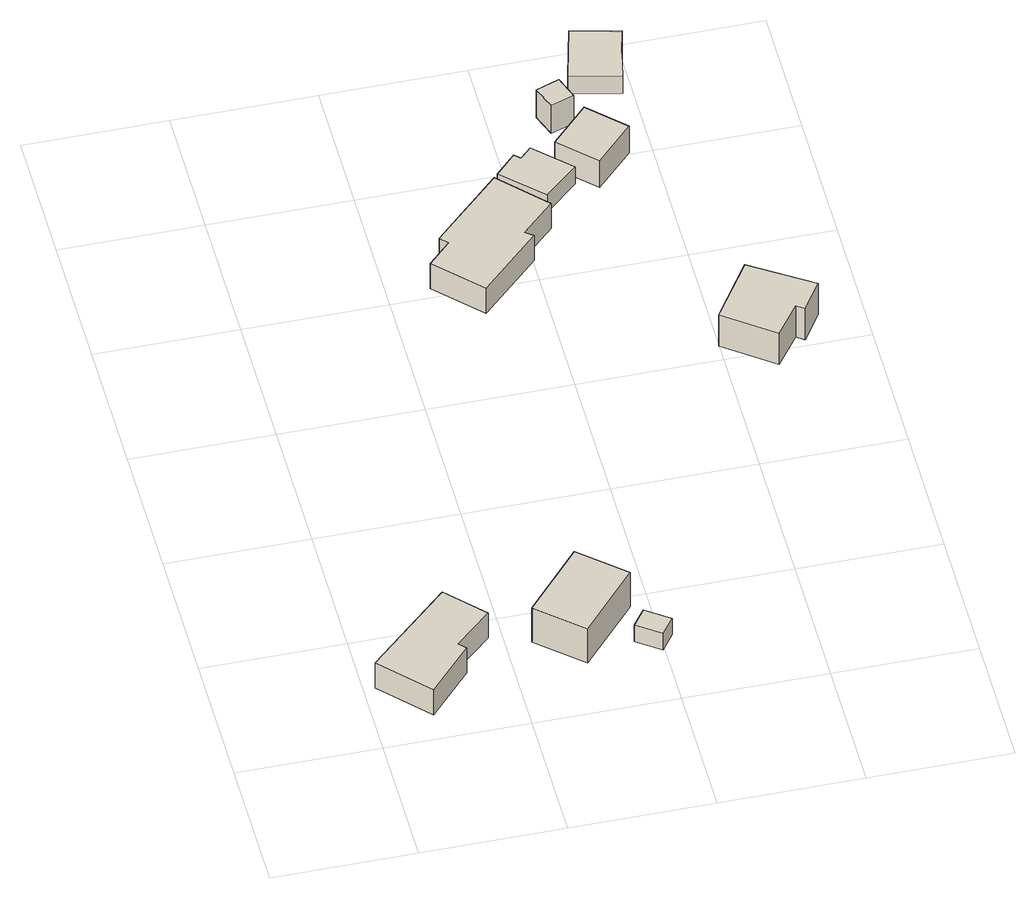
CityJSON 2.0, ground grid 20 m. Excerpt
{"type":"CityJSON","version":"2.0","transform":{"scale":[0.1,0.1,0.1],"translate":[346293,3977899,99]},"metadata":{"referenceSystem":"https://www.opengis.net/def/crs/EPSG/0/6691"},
"CityObjects":{
"building1":{"type":"Building","attributes":{"measuredHeight":6},"geometry":[{"type":"Solid","lod":"1","boundaries":[[[[0,1,2,3,4,5]],[[4,6,7,5]],[[3,8,6,4]],[[2,9,8,3]],[[1,10,9,2]],[[0,11,10,1]],[[5,7,11,0]],[[6,8,9,10,11,7]]]]}]},
"building2":{"type":"Building","attributes":{"measuredHeight":7.9},"geometry":[{"type":"Solid","lod":"1","boundaries":[[[[12,13,14,15]],[[14,16,17,15]],[[13,18,16,14]],[[12,19,18,13]],[[15,17,19,12]],[[16,18,19,17]]]]}]},
"building3":{"type":"Building","attributes":{"measuredHeight":3},"geometry":[{"type":"Solid","lod":"1","boundaries":[[[[20,21,22,23]],[[22,24,25,23]],[[21,26,24,22]],[[20,27,26,21]],[[23,25,27,20]],[[24,26,27,25]]]]}]},
"building4":{"type":"Building","attributes":{"measuredHeight":5.4},"geometry":[{"type":"Solid","lod":"1","boundaries":[[[[28,29,30,31,32,33,34,35]],[[34,36,37,35]],[[33,38,36,34]],[[32,39,38,33]],[[31,40,39,32]],[[30,41,40,31]],[[29,42,41,30]],[[28,43,42,29]],[[35,37,43,28]],[[36,38,39,40,41,42,43,37]]]]}]},
"building5":{"type":"Building","attributes":{"measuredHeight":3.1},"geometry":[{"type":"Solid","lod":"1","boundaries":[[[[44,45,46,47,48,49]],[[48,50,51,49]],[[47,52,50,48]],[[46,53,52,47]],[[45,54,53,46]],[[44,55,54,45]],[[49,51,55,44]],[[50,52,53,54,55,51]]]]}]},
"building6":{"type":"Building","attributes":{"measuredHeight":5.2},"geometry":[{"type":"Solid","lod":"1","boundaries":[[[[56,57,58,59]],[[58,60,61,59]],[[57,62,60,58]],[[56,63,62,57]],[[59,61,63,56]],[[60,62,63,61]]]]}]},
"building7":{"type":"Building","attributes":{"measuredHeight":5},"geometry":[{"type":"Solid","lod":"1","boundaries":[[[[64,65,66,67]],[[66,68,69,67]],[[65,70,68,66]],[[64,71,70,65]],[[67,69,71,64]],[[68,70,71,69]]]]}]},
"building8":{"type":"Building","attributes":{"measuredHeight":7.8},"geometry":[{"type":"Solid","lod":"1","boundaries":[[[[72,73,74,75,76,77]],[[76,78,79,77]],[[75,80,78,76]],[[74,81,80,75]],[[73,82,81,74]],[[72,83,82,73]],[[77,79,83,72]],[[78,80,81,82,83,79]]]]}]},
"building9":{"type":"Building","attributes":{"土砂災害警戒区域.現象区分":"2","土砂災害警戒区域.区域区分":"1","measuredHeight":3.2},"geometry":[{"type":"Solid","lod":"1","boundaries":[[[[84,85,86,87,88]],[[87,89,90,88]],[[86,91,89,87]],[[85,92,91,86]],[[84,93,92,85]],[[88,90,93,84]],[[89,91,92,93,90]]]]}]}
},
"vertices":[
[122,179,41],[171,127,41],[120,80,41],[129,70,41],[69,4,41],[6,71,41],[69,4,87],[6,71,87],[129,70,87],[120,80,87],[171,127,87],[122,179,87],
[371,166,15],[293,77,15],[231,132,15],[309,221,15],[231,132,78],[309,221,78],[293,77,78],[371,166,78],
[415,115,3],[397,90,3],[364,114,3],[382,139,3],[364,114,33],[382,139,33],[397,90,33],[415,115,33],
[357,873,81],[418,809,81],[372,765,81],[383,756,81],[299,675,81],[239,737,81],[271,769,81],[261,780,81],[271,769,127],[261,780,127],[239,737,127],[299,675,127],[383,756,127],[372,765,127],[418,809,127],[357,873,127],
[468,883,80],[420,840,80],[366,893,80],[395,923,80],[403,915,80],[419,931,80],[403,915,112],[419,931,112],[395,923,112],[366,893,112],[420,840,112],[468,883,112],
[484,1042,65],[496,1008,65],[463,997,65],[451,1030,65],[463,997,116],[451,1030,116],[496,1008,116],[484,1042,116],
[553,936,67],[501,882,67],[452,930,67],[504,984,67],[452,930,116],[504,984,116],[501,882,116],[553,936,116],
[739,653,0],[712,611,0],[701,619,0],[668,574,0],[599,626,0],[654,709,0],[599,626,57],[654,709,57],[668,574,57],[701,619,57],[712,611,57],[739,653,57],
[602,1179,14],[592,1140,14],[583,1098,14],[513,1114,14],[534,1196,14],[513,1114,46],[534,1196,46],[583,1098,46],[592,1140,46],[602,1179,46]
]}
